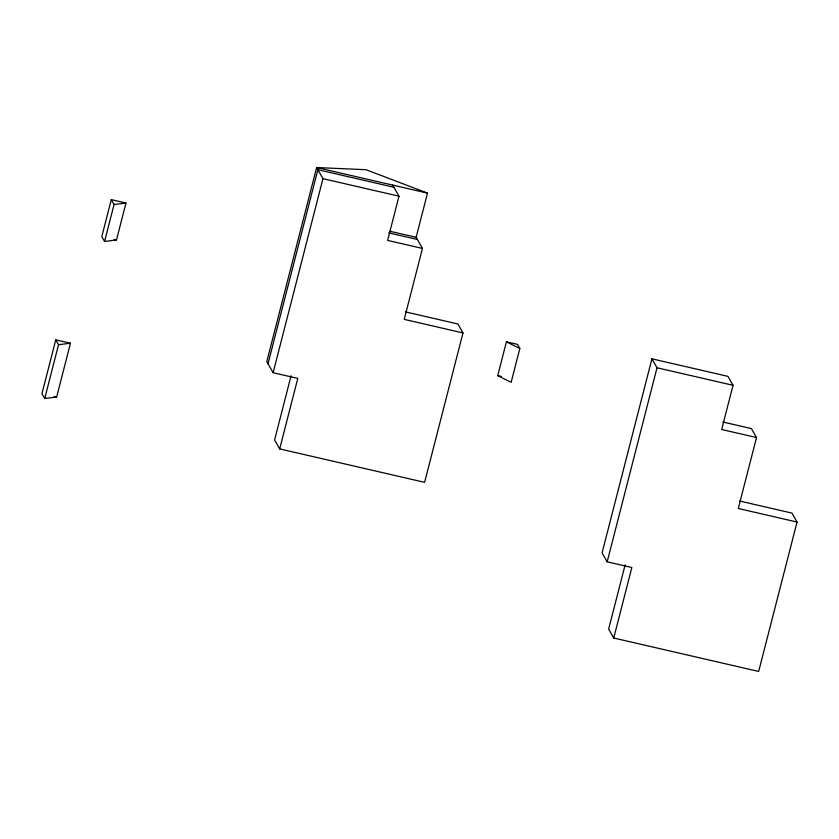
<?xml version="1.0" encoding="UTF-8"?>
<svg xmlns="http://www.w3.org/2000/svg" width="839" height="839" viewBox="0 0 839 839"><rect width="100%" height="100%" fill="white"/><g stroke="black" fill="none" stroke-linecap="round" stroke-linejoin="round"><path stroke-width="1.26" d="M55.773 339.826L41.95 393.638L44.719 398.515L56.643 397.036L70.466 343.224L55.773 339.826L58.541 344.703L44.719 398.515M111.304 199.63L101.802 236.608L104.571 241.475L116.485 239.996L125.986 203.017L111.304 199.63L114.062 204.496L104.571 241.475M268.019 363.759L317.876 169.709L393.9 187.244M279.681 448.907L297.793 378.41L273.105 372.715L322.963 178.665L316.639 167.548L366.035 169.709L427.502 193.117L416.144 237.311L422.457 248.428L404.23 319.376L462.992 332.936L424.607 482.341L279.681 448.907L274.594 439.951L291.081 375.746M392.662 185.083L398.986 196.2L387.628 240.394L422.457 248.428M497.726 375.641L506.41 341.819L517.464 344.368L519.823 348.51L511.14 382.332L497.726 375.641L501.407 376.491M797.05 522.047L738.289 508.486L756.516 437.538L721.687 429.505L733.045 385.311L727.948 376.365L651.924 358.819L602.077 552.87L607.163 561.826L631.851 567.521L613.739 638.018L758.666 671.452L797.05 522.047L791.964 513.09L739.589 501.009M607.163 561.826L657.021 367.776L651.924 358.819M625.139 564.857L608.642 629.061L613.739 638.018M114.062 204.496L125.986 203.017M58.541 344.703L70.466 343.224M427.502 193.117L316.639 167.548L266.792 361.599L273.105 372.715M322.963 178.665L398.986 196.2M390.02 231.281L416.144 237.311M388.761 232.875L417.371 239.472M114.041 239.43L116.485 239.996M657.021 367.776L733.045 385.311M405.531 311.898L457.905 323.98L462.992 332.936M722.819 421.986L751.429 428.593L756.516 437.538M54.189 396.469L56.643 397.036M506.41 341.819L519.823 348.51"/></g></svg>
